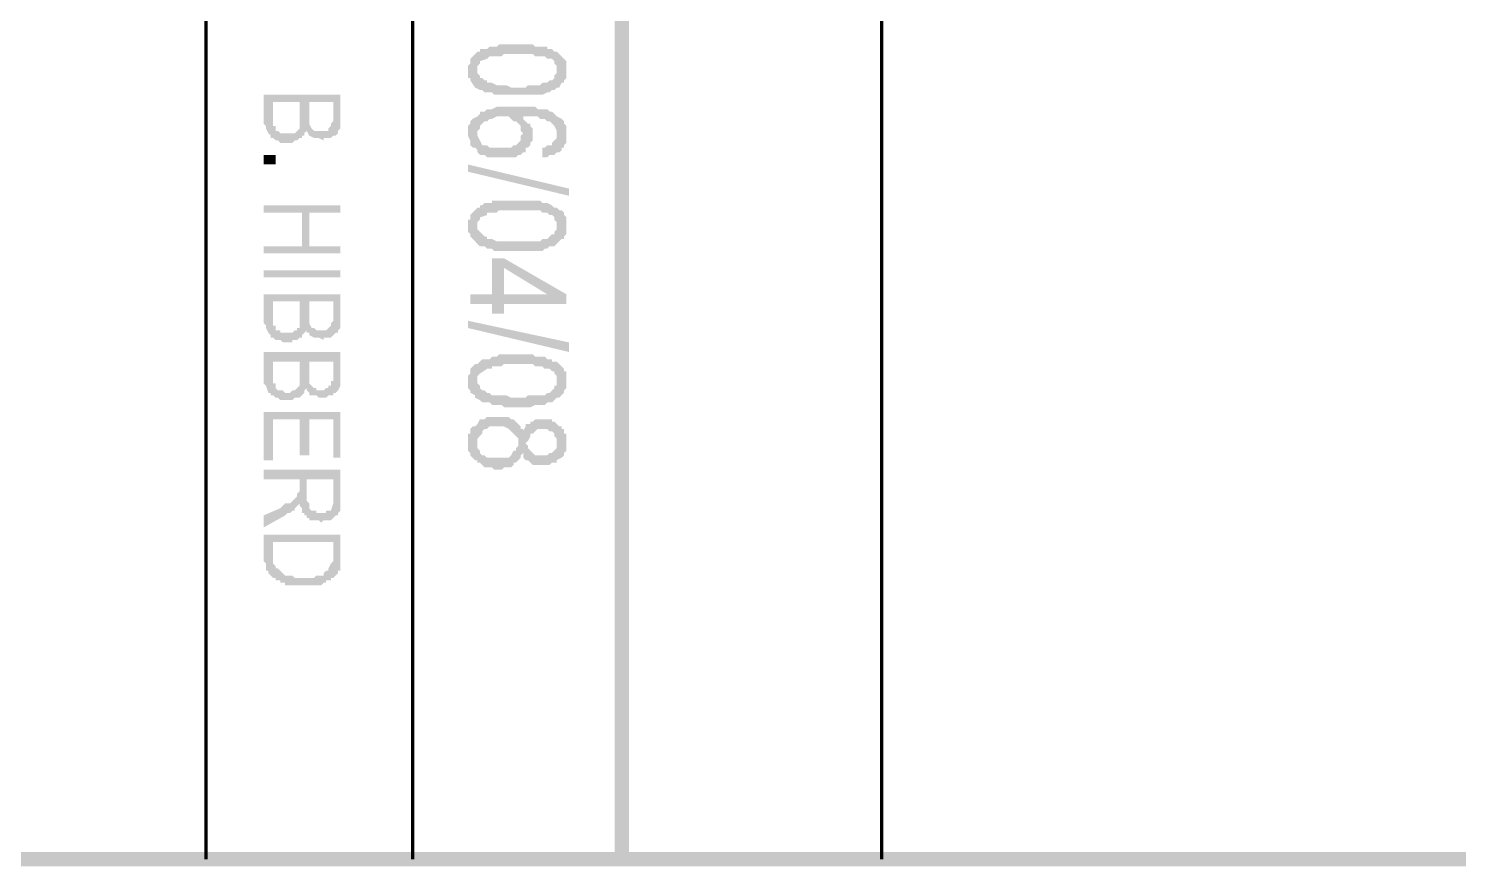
# Model space of a CAD drawing. Header units: inches. Extents: x -186 to 186, y -282 to 282.
# Drawn here: x -164.77 to -142.74, y -282.11 to -269.2 of the extents above; entities that cross this region are included whole.
import ezdxf

# ---------------------------------------------------------------- set-up
doc = ezdxf.new("R2010")
doc.units = ezdxf.units.IN
doc.header["$MEASUREMENT"] = 0
doc.layers.add('H', color=7, linetype='CONTINUOUS', lineweight=100)
doc.layers.add('P', color=250, linetype='CONTINUOUS', lineweight=100)

msp = doc.modelspace()

# ---------------------------------------------------------------- hatches: boundary and pattern name
at = {"layer": 'H', "linetype": 'Continuous'}
for points in [[(-155.519, -258), (-155.741, -258), (-155.519, -282)], [(-155.741, -258), (-155.519, -282), (-155.741, -282)], [(-156.63, -270.111), (-156.63, -269.852), (-156.63, -269.889), (-156.667, -269.926), (-156.667, -269.963), (-156.704, -270), (-156.741, -270), (-156.778, -270.037), (-156.815, -270.037), (-156.852, -270.037), (-156.889, -270.074), (-156.926, -270.074), (-156.963, -270.074), (-157.074, -270.074), (-157.111, -270.111), (-157.333, -270.111), (-157.407, -270.074), (-157.481, -270.074), (-157.519, -270.074), (-157.556, -270.074), (-157.63, -270.037), (-157.667, -270.037), (-157.704, -270.037), (-157.704, -270), (-157.741, -270), (-157.778, -269.963), (-157.815, -269.963), (-157.815, -269.926), (-157.852, -269.889), (-157.852, -269.852), (-157.852, -269.556), (-157.889, -269.593), (-157.926, -269.63), (-157.963, -269.667), (-157.963, -269.704), (-157.963, -269.741), (-158, -269.778), (-158, -269.815), (-158, -269.889), (-158, -269.963), (-157.963, -269.963), (-157.963, -270), (-157.889, -270.111), (-157.815, -270.148), (-157.778, -270.148), (-157.741, -270.185), (-157.704, -270.185), (-157.667, -270.185), (-157.63, -270.185), (-157.593, -270.222), (-157.556, -270.222), (-157.519, -270.222), (-157.481, -270.222), (-157.444, -270.222), (-157.037, -270.222), (-156.963, -270.222), (-156.926, -270.222), (-156.889, -270.222), (-156.852, -270.222), (-156.778, -270.185), (-156.741, -270.185), (-156.704, -270.148), (-156.667, -270.148)], [(-156.481, -269.852), (-156.481, -269.815), (-156.481, -269.778), (-156.481, -269.741), (-156.481, -269.704), (-156.519, -269.667), (-156.556, -269.63), (-156.593, -269.593), (-156.63, -269.556), (-156.667, -269.556), (-156.704, -269.519), (-156.778, -269.519), (-156.778, -269.481), (-156.815, -269.481), (-156.852, -269.481), (-156.889, -269.481), (-156.963, -269.481), (-157, -269.444), (-157.037, -269.444), (-157.074, -269.444), (-157.37, -269.444), (-157.444, -269.444), (-157.519, -269.444), (-157.556, -269.481), (-157.63, -269.481), (-157.667, -269.481), (-157.704, -269.519), (-157.741, -269.519), (-157.778, -269.519), (-157.815, -269.519), (-157.815, -269.556), (-157.852, -269.556), (-157.852, -269.852), (-157.852, -269.815), (-157.852, -269.778), (-157.815, -269.741), (-157.815, -269.704), (-157.704, -269.667), (-157.667, -269.63), (-157.63, -269.63), (-157.556, -269.63), (-157.519, -269.63), (-157.481, -269.63), (-157.444, -269.593), (-157, -269.593), (-156.963, -269.63), (-156.889, -269.63), (-156.852, -269.63), (-156.815, -269.63), (-156.778, -269.667), (-156.741, -269.667), (-156.704, -269.667), (-156.667, -269.704), (-156.667, -269.741), (-156.63, -269.778), (-156.63, -269.815), (-156.63, -269.852), (-156.63, -270.111), (-156.593, -270.111), (-156.556, -270.037), (-156.519, -270.037), (-156.519, -270), (-156.481, -269.963), (-156.481, -269.926), (-156.481, -269.889)], [(-159.963, -270.593), (-159.963, -270.222), (-161.148, -270.222), (-161.148, -270.667), (-161.111, -270.704), (-161.111, -270.741), (-161.074, -270.815), (-161.037, -270.852), (-161.037, -270.889), (-161, -270.889), (-161, -270.333), (-160.593, -270.333), (-160.593, -270.556), (-160.556, -270.889), (-160.556, -270.852), (-160.519, -270.852), (-160.519, -270.815), (-160.481, -270.778), (-160.444, -270.852), (-160.444, -270.333), (-160.074, -270.333), (-160.074, -270.556), (-160.074, -270.852), (-160.037, -270.852), (-160, -270.815), (-160, -270.778), (-159.963, -270.741), (-159.963, -270.704), (-159.963, -270.63)], [(-160.556, -270.889), (-160.593, -270.556), (-160.593, -270.667), (-160.593, -270.704), (-160.593, -270.741), (-160.63, -270.778), (-160.667, -270.815), (-160.704, -270.815), (-160.741, -270.815), (-160.815, -270.815), (-160.852, -270.815), (-160.889, -270.815), (-160.926, -270.778), (-160.963, -270.778), (-160.963, -270.741), (-160.963, -270.704), (-161, -270.704), (-161, -270.333), (-161, -270.889), (-160.963, -270.926), (-160.926, -270.926), (-160.889, -270.963), (-160.852, -270.963), (-160.704, -270.963), (-160.667, -270.926), (-160.63, -270.926), (-160.593, -270.889)], [(-160.074, -270.852), (-160.074, -270.556), (-160.074, -270.63), (-160.111, -270.667), (-160.111, -270.704), (-160.148, -270.741), (-160.148, -270.778), (-160.185, -270.778), (-160.222, -270.778), (-160.333, -270.778), (-160.37, -270.778), (-160.407, -270.741), (-160.444, -270.667), (-160.444, -270.333), (-160.444, -270.852), (-160.37, -270.889), (-160.333, -270.889), (-160.296, -270.889), (-160.222, -270.926), (-160.222, -270.889), (-160.185, -270.889), (-160.148, -270.889), (-160.111, -270.889)], [(-157, -270.852), (-157, -270.778), (-157, -270.741), (-157.037, -270.704), (-157.037, -270.667), (-157.074, -270.667), (-157.111, -270.63), (-157.148, -270.593), (-157.148, -270.556), (-157.185, -270.556), (-157.222, -270.407), (-157.481, -270.407), (-157.519, -270.407), (-157.556, -270.407), (-157.63, -270.444), (-157.667, -270.444), (-157.704, -270.444), (-157.741, -270.481), (-157.778, -270.481), (-157.815, -270.481), (-157.815, -270.519), (-157.852, -270.556), (-157.852, -270.815), (-157.852, -270.778), (-157.815, -270.741), (-157.815, -270.704), (-157.778, -270.667), (-157.741, -270.63), (-157.704, -270.63), (-157.667, -270.593), (-157.63, -270.593), (-157.556, -270.556), (-157.37, -270.556), (-157.333, -270.593), (-157.296, -270.63), (-157.259, -270.63), (-157.222, -270.667), (-157.185, -270.704), (-157.185, -270.741), (-157.185, -270.778), (-157.148, -270.815), (-157.148, -271.111), (-157.111, -271.111), (-157.111, -271.037), (-157.074, -271.037), (-157.037, -271), (-157.037, -270.963), (-157, -270.926), (-157, -270.889)], [(-156.63, -270.556), (-156.667, -270.519), (-156.704, -270.481), (-156.741, -270.481), (-156.778, -270.444), (-156.815, -270.444), (-156.852, -270.444), (-156.889, -270.444), (-156.926, -270.444), (-156.963, -270.407), (-157, -270.407), (-157.074, -270.407), (-157.222, -270.407), (-157.185, -270.556), (-157.037, -270.556), (-157, -270.556), (-156.963, -270.556), (-156.926, -270.556), (-156.889, -270.593), (-156.852, -270.593), (-156.815, -270.593), (-156.778, -270.63), (-156.741, -270.63), (-156.704, -270.667), (-156.667, -270.704), (-156.63, -270.778), (-156.63, -270.815)], [(-157.148, -271.111), (-157.148, -270.815), (-157.185, -270.852), (-157.185, -270.889), (-157.185, -270.926), (-157.222, -270.963), (-157.259, -271), (-157.296, -271), (-157.333, -271.037), (-157.37, -271.037), (-157.407, -271.037), (-157.444, -271.037), (-157.556, -271.037), (-157.63, -271.037), (-157.667, -271.037), (-157.704, -271), (-157.778, -271), (-157.815, -270.926), (-157.852, -270.852), (-157.852, -270.815), (-157.852, -270.556), (-157.926, -270.593), (-157.963, -270.63), (-157.963, -270.667), (-158, -270.704), (-158, -270.741), (-158, -270.778), (-158, -270.852), (-157.963, -270.926), (-157.963, -270.963), (-157.963, -271), (-157.926, -271.037), (-157.889, -271.037), (-157.852, -271.074), (-157.852, -271.111), (-157.815, -271.148), (-157.778, -271.148), (-157.741, -271.148), (-157.704, -271.185), (-157.667, -271.185), (-157.63, -271.185), (-157.37, -271.185), (-157.333, -271.185), (-157.296, -271.185), (-157.259, -271.185), (-157.222, -271.148), (-157.185, -271.148)], [(-156.481, -270.852), (-156.481, -270.778), (-156.481, -270.741), (-156.481, -270.704), (-156.519, -270.667), (-156.519, -270.63), (-156.556, -270.593), (-156.63, -270.556), (-156.63, -270.815), (-156.63, -270.852), (-156.63, -270.889), (-156.667, -270.926), (-156.704, -270.963), (-156.704, -271), (-156.778, -271), (-156.815, -271.037), (-156.852, -271.037), (-156.852, -271.185), (-156.815, -271.185), (-156.778, -271.185), (-156.741, -271.148), (-156.704, -271.148), (-156.667, -271.148), (-156.63, -271.111), (-156.593, -271.111), (-156.556, -271.074), (-156.556, -271.037), (-156.519, -271.037), (-156.519, -271), (-156.481, -270.963), (-156.481, -270.926), (-156.481, -270.889)], [(-161.148, -271.296), (-160.963, -271.296), (-160.963, -271.148), (-161.148, -271.148)], [(-158, -271.296), (-156.444, -271.667), (-156.444, -271.778), (-158, -271.407)], [(-159.963, -272.037), (-159.963, -271.926), (-161.148, -271.926), (-161.148, -272.037), (-160.556, -272.037), (-160.556, -272.556), (-160.444, -272.037)], [(-156.63, -272.519), (-156.63, -272.222), (-156.63, -272.296), (-156.667, -272.333), (-156.667, -272.37), (-156.704, -272.37), (-156.741, -272.407), (-156.778, -272.444), (-156.815, -272.444), (-156.852, -272.444), (-156.889, -272.481), (-156.926, -272.481), (-156.963, -272.481), (-157.074, -272.481), (-157.111, -272.481), (-157.333, -272.481), (-157.407, -272.481), (-157.481, -272.481), (-157.519, -272.481), (-157.556, -272.481), (-157.63, -272.444), (-157.667, -272.444), (-157.704, -272.444), (-157.704, -272.407), (-157.741, -272.407), (-157.778, -272.37), (-157.815, -272.333), (-157.852, -272.296), (-157.852, -272.222), (-157.852, -271.963), (-157.889, -272), (-157.926, -272.037), (-157.963, -272.074), (-157.963, -272.111), (-157.963, -272.148), (-158, -272.148), (-158, -272.185), (-158, -272.296), (-158, -272.333), (-157.963, -272.37), (-157.963, -272.407), (-157.889, -272.481), (-157.852, -272.519), (-157.815, -272.556), (-157.778, -272.556), (-157.741, -272.556), (-157.704, -272.593), (-157.667, -272.593), (-157.63, -272.593), (-157.593, -272.63), (-157.556, -272.63), (-157.519, -272.63), (-157.481, -272.63), (-157.444, -272.63), (-157.037, -272.63), (-156.963, -272.63), (-156.926, -272.63), (-156.889, -272.63), (-156.852, -272.63), (-156.815, -272.593), (-156.778, -272.593), (-156.741, -272.556), (-156.704, -272.556), (-156.667, -272.556)], [(-156.481, -272.222), (-156.481, -272.185), (-156.481, -272.148), (-156.481, -272.111), (-156.519, -272.074), (-156.519, -272.037), (-156.556, -272), (-156.593, -272), (-156.63, -271.963), (-156.667, -271.963), (-156.704, -271.926), (-156.778, -271.889), (-156.815, -271.889), (-156.852, -271.889), (-156.889, -271.852), (-156.963, -271.852), (-157, -271.852), (-157.037, -271.852), (-157.074, -271.852), (-157.37, -271.852), (-157.444, -271.852), (-157.519, -271.852), (-157.556, -271.852), (-157.63, -271.852), (-157.63, -271.889), (-157.667, -271.889), (-157.704, -271.889), (-157.741, -271.889), (-157.778, -271.926), (-157.815, -271.926), (-157.815, -271.963), (-157.852, -271.963), (-157.852, -272.222), (-157.852, -272.185), (-157.815, -272.148), (-157.815, -272.111), (-157.704, -272.074), (-157.704, -272.037), (-157.667, -272.037), (-157.63, -272.037), (-157.556, -272.037), (-157.519, -272), (-157.481, -272), (-157.444, -272), (-157, -272), (-156.963, -272), (-156.889, -272), (-156.852, -272.037), (-156.815, -272.037), (-156.778, -272.037), (-156.741, -272.074), (-156.704, -272.074), (-156.667, -272.111), (-156.667, -272.148), (-156.63, -272.185), (-156.63, -272.222), (-156.63, -272.519), (-156.593, -272.481), (-156.556, -272.444), (-156.519, -272.444), (-156.519, -272.407), (-156.481, -272.37), (-156.481, -272.333), (-156.481, -272.296)], [(-159.963, -272.667), (-159.963, -272.556), (-160.444, -272.556), (-160.444, -272.037), (-160.556, -272.556), (-161.148, -272.556), (-161.148, -272.667)], [(-156.481, -273.444), (-156.481, -273.296), (-157.444, -272.741), (-157.63, -272.741), (-157.63, -273.296), (-157.963, -273.296), (-157.963, -273.444), (-157.63, -273.444), (-157.63, -273.593), (-157.444, -273.593), (-157.444, -272.889), (-156.778, -273.296)], [(-156.481, -273.444), (-156.778, -273.296), (-157.444, -273.296), (-157.444, -272.889), (-157.444, -273.444)], [(-161.148, -273.037), (-159.963, -273.037), (-159.963, -272.926), (-161.148, -272.926)], [(-159.963, -273.667), (-159.963, -273.296), (-161.148, -273.296), (-161.148, -273.741), (-161.111, -273.778), (-161.111, -273.815), (-161.074, -273.889), (-161.037, -273.926), (-161.037, -273.963), (-161, -273.963), (-161, -273.407), (-160.593, -273.407), (-160.593, -273.63), (-160.556, -273.963), (-160.556, -273.926), (-160.519, -273.889), (-160.481, -273.852), (-160.481, -273.889), (-160.444, -273.889), (-160.444, -273.407), (-160.074, -273.407), (-160.074, -273.63), (-160.074, -273.926), (-160.037, -273.889), (-160, -273.889), (-160, -273.852), (-159.963, -273.815), (-159.963, -273.778), (-159.963, -273.704)], [(-160.556, -273.963), (-160.593, -273.63), (-160.593, -273.741), (-160.593, -273.778), (-160.593, -273.815), (-160.63, -273.815), (-160.63, -273.852), (-160.667, -273.852), (-160.704, -273.889), (-160.741, -273.889), (-160.815, -273.889), (-160.852, -273.889), (-160.889, -273.889), (-160.889, -273.852), (-160.926, -273.852), (-160.963, -273.852), (-160.963, -273.815), (-160.963, -273.778), (-161, -273.778), (-161, -273.407), (-161, -273.963), (-160.963, -274), (-160.926, -274), (-160.889, -274), (-160.852, -274.037), (-160.704, -274.037), (-160.704, -274), (-160.667, -274), (-160.63, -274), (-160.593, -273.963)], [(-160.074, -273.926), (-160.074, -273.63), (-160.074, -273.704), (-160.111, -273.741), (-160.111, -273.778), (-160.148, -273.815), (-160.185, -273.852), (-160.222, -273.852), (-160.333, -273.852), (-160.37, -273.815), (-160.407, -273.815), (-160.444, -273.741), (-160.444, -273.407), (-160.444, -273.889), (-160.444, -273.926), (-160.37, -273.963), (-160.333, -273.963), (-160.296, -273.963), (-160.222, -274), (-160.222, -273.963), (-160.185, -273.963), (-160.148, -273.963), (-160.111, -273.963)], [(-158, -273.704), (-156.444, -274.037), (-156.444, -274.185), (-158, -273.815)], [(-159.963, -274.556), (-159.963, -274.185), (-161.148, -274.185), (-161.148, -274.667), (-161.111, -274.704), (-161.074, -274.815), (-161.037, -274.815), (-161.037, -274.852), (-161, -274.852), (-161, -274.333), (-160.593, -274.333), (-160.593, -274.556), (-160.556, -274.852), (-160.519, -274.815), (-160.519, -274.778), (-160.481, -274.741), (-160.481, -274.778), (-160.444, -274.815), (-160.444, -274.333), (-160.074, -274.333), (-160.074, -274.519), (-160.074, -274.815), (-160.037, -274.815), (-160, -274.778), (-159.963, -274.704), (-159.963, -274.667), (-159.963, -274.593)], [(-156.481, -274.63), (-156.481, -274.556), (-156.481, -274.519), (-156.481, -274.481), (-156.519, -274.481), (-156.519, -274.444), (-156.556, -274.407), (-156.593, -274.37), (-156.63, -274.333), (-156.667, -274.333), (-156.704, -274.333), (-156.704, -274.296), (-156.778, -274.296), (-156.815, -274.259), (-156.852, -274.259), (-156.889, -274.259), (-156.963, -274.259), (-157, -274.222), (-157.037, -274.222), (-157.074, -274.222), (-157.37, -274.222), (-157.444, -274.222), (-157.519, -274.222), (-157.556, -274.259), (-157.63, -274.259), (-157.667, -274.296), (-157.704, -274.296), (-157.741, -274.296), (-157.778, -274.296), (-157.815, -274.333), (-157.852, -274.37), (-157.852, -274.63), (-157.852, -274.593), (-157.852, -274.556), (-157.815, -274.519), (-157.704, -274.444), (-157.667, -274.444), (-157.63, -274.444), (-157.63, -274.407), (-157.556, -274.407), (-157.519, -274.407), (-157.481, -274.407), (-157.444, -274.37), (-157, -274.37), (-156.963, -274.407), (-156.889, -274.407), (-156.852, -274.407), (-156.815, -274.444), (-156.778, -274.444), (-156.741, -274.444), (-156.704, -274.481), (-156.667, -274.481), (-156.667, -274.519), (-156.63, -274.556), (-156.63, -274.593), (-156.63, -274.63), (-156.63, -274.889), (-156.593, -274.889), (-156.556, -274.852), (-156.519, -274.815), (-156.519, -274.778), (-156.481, -274.741), (-156.481, -274.704), (-156.481, -274.667)], [(-160.556, -274.852), (-160.593, -274.556), (-160.593, -274.63), (-160.593, -274.667), (-160.593, -274.704), (-160.63, -274.741), (-160.667, -274.778), (-160.704, -274.778), (-160.741, -274.815), (-160.815, -274.815), (-160.852, -274.778), (-160.889, -274.778), (-160.926, -274.778), (-160.963, -274.741), (-160.963, -274.704), (-160.963, -274.667), (-161, -274.667), (-161, -274.333), (-161, -274.852), (-160.963, -274.889), (-160.926, -274.889), (-160.889, -274.926), (-160.852, -274.926), (-160.704, -274.926), (-160.667, -274.889), (-160.63, -274.889), (-160.593, -274.889)], [(-160.074, -274.815), (-160.074, -274.519), (-160.074, -274.63), (-160.111, -274.63), (-160.111, -274.667), (-160.111, -274.704), (-160.148, -274.704), (-160.148, -274.741), (-160.185, -274.741), (-160.222, -274.778), (-160.333, -274.778), (-160.333, -274.741), (-160.37, -274.741), (-160.407, -274.704), (-160.444, -274.667), (-160.444, -274.63), (-160.444, -274.333), (-160.444, -274.815), (-160.444, -274.852), (-160.37, -274.852), (-160.333, -274.852), (-160.296, -274.889), (-160.222, -274.889), (-160.185, -274.889), (-160.148, -274.852), (-160.111, -274.852), (-160.074, -274.852)], [(-156.63, -274.889), (-156.63, -274.63), (-156.63, -274.704), (-156.667, -274.704), (-156.667, -274.741), (-156.704, -274.778), (-156.741, -274.815), (-156.778, -274.815), (-156.815, -274.852), (-156.852, -274.852), (-156.889, -274.852), (-156.926, -274.852), (-156.963, -274.852), (-157.074, -274.852), (-157.111, -274.889), (-157.333, -274.889), (-157.407, -274.852), (-157.481, -274.852), (-157.519, -274.852), (-157.556, -274.852), (-157.63, -274.852), (-157.667, -274.815), (-157.704, -274.815), (-157.741, -274.778), (-157.778, -274.778), (-157.815, -274.741), (-157.815, -274.704), (-157.852, -274.667), (-157.852, -274.63), (-157.852, -274.37), (-157.889, -274.37), (-157.926, -274.407), (-157.963, -274.444), (-157.963, -274.481), (-157.963, -274.519), (-158, -274.556), (-158, -274.593), (-158, -274.704), (-158, -274.741), (-157.963, -274.778), (-157.963, -274.815), (-157.889, -274.852), (-157.889, -274.889), (-157.815, -274.926), (-157.778, -274.963), (-157.741, -274.963), (-157.704, -274.963), (-157.667, -274.963), (-157.63, -275), (-157.593, -275), (-157.556, -275), (-157.519, -275), (-157.481, -275), (-157.444, -275.037), (-157.037, -275.037), (-156.963, -275), (-156.926, -275), (-156.889, -275), (-156.852, -275), (-156.815, -275), (-156.778, -274.963), (-156.741, -274.963), (-156.704, -274.963), (-156.667, -274.926)], [(-159.963, -275.815), (-159.963, -275.111), (-161.148, -275.111), (-161.148, -275.852), (-161, -275.852), (-161, -275.222), (-160.593, -275.222), (-160.593, -275.778), (-160.444, -275.778), (-160.444, -275.222), (-160.074, -275.222), (-160.074, -275.815)], [(-157.222, -275.296), (-157.259, -275.259), (-157.296, -275.222), (-157.333, -275.222), (-157.37, -275.185), (-157.407, -275.185), (-157.444, -275.185), (-157.481, -275.185), (-157.63, -275.185), (-157.667, -275.185), (-157.704, -275.185), (-157.741, -275.222), (-157.778, -275.222), (-157.815, -275.222), (-157.852, -275.296), (-157.889, -275.333), (-157.926, -275.333), (-157.963, -275.37), (-157.963, -275.444), (-158, -275.444), (-158, -275.481), (-158, -275.519), (-158, -275.63), (-158, -275.667), (-158, -275.704), (-157.963, -275.741), (-157.963, -275.778), (-157.926, -275.815), (-157.889, -275.852), (-157.852, -275.852), (-157.852, -275.889), (-157.852, -275.593), (-157.852, -275.556), (-157.852, -275.519), (-157.815, -275.481), (-157.778, -275.444), (-157.778, -275.407), (-157.741, -275.37), (-157.704, -275.37), (-157.667, -275.333), (-157.63, -275.333), (-157.481, -275.333), (-157.444, -275.333), (-157.37, -275.37), (-157.333, -275.407), (-157.296, -275.444), (-157.259, -275.481), (-157.222, -275.519), (-157.222, -275.556)], [(-156.481, -275.556), (-156.481, -275.519), (-156.481, -275.481), (-156.481, -275.444), (-156.519, -275.444), (-156.519, -275.37), (-156.556, -275.37), (-156.556, -275.333), (-156.593, -275.333), (-156.63, -275.296), (-156.63, -275.556), (-156.63, -275.63), (-156.63, -275.667), (-156.667, -275.704), (-156.704, -275.741), (-156.741, -275.741), (-156.778, -275.778), (-156.926, -275.778), (-156.963, -275.778), (-157, -275.741), (-157.037, -275.704), (-157.074, -275.667), (-157.074, -275.63), (-157.111, -275.593), (-157.111, -275.852), (-157.074, -275.852), (-157.037, -275.889), (-157, -275.926), (-156.963, -275.926), (-156.889, -275.926), (-156.815, -275.926), (-156.741, -275.926), (-156.704, -275.889), (-156.667, -275.889), (-156.63, -275.889), (-156.63, -275.852), (-156.556, -275.815), (-156.519, -275.778), (-156.519, -275.741), (-156.481, -275.704), (-156.481, -275.667), (-156.481, -275.63)], [(-159.963, -276.444), (-159.963, -276), (-161.148, -276), (-161.148, -276.148), (-160.593, -276.148), (-160.593, -276.296), (-160.593, -276.519), (-160.593, -276.556), (-160.556, -276.593), (-160.556, -276.667), (-160.519, -276.667), (-160.519, -276.704), (-160.481, -276.704), (-160.481, -276.741), (-160.481, -276.148), (-160.074, -276.148), (-160.074, -276.741), (-160.037, -276.704), (-160, -276.704), (-160, -276.667), (-159.963, -276.63), (-159.963, -276.593), (-159.963, -276.556), (-159.963, -276.481)], [(-160.074, -276.741), (-160.074, -276.444), (-160.074, -276.481), (-160.074, -276.519), (-160.111, -276.63), (-160.148, -276.63), (-160.185, -276.63), (-160.185, -276.667), (-160.222, -276.667), (-160.259, -276.667), (-160.296, -276.667), (-160.333, -276.667), (-160.333, -276.63), (-160.37, -276.63), (-160.407, -276.63), (-160.444, -276.593), (-160.444, -276.556), (-160.444, -276.519), (-160.481, -276.481), (-160.481, -276.148), (-160.481, -276.741), (-160.444, -276.741), (-160.444, -276.778), (-160.407, -276.778), (-160.37, -276.778), (-160.296, -276.778), (-160.259, -276.815), (-160.222, -276.778), (-160.185, -276.778), (-160.148, -276.778), (-160.111, -276.778)], [(-160.593, -276.519), (-160.593, -276.296), (-160.593, -276.333), (-160.63, -276.37), (-160.63, -276.407), (-160.667, -276.444), (-160.704, -276.481), (-160.741, -276.519), (-160.778, -276.519), (-160.815, -276.519), (-160.852, -276.556), (-160.889, -276.593), (-161.148, -276.704), (-161.148, -276.889), (-160.815, -276.704), (-160.778, -276.667), (-160.741, -276.667), (-160.704, -276.63), (-160.667, -276.63), (-160.667, -276.593), (-160.63, -276.556)], [(-159.963, -277.333), (-159.963, -277), (-161.148, -277), (-161.148, -277.407), (-161.111, -277.444), (-161.111, -277.481), (-161.111, -277.519), (-161.111, -277.556), (-161.074, -277.556), (-161.074, -277.593), (-161.037, -277.63), (-161, -277.667), (-161, -277.111), (-160.074, -277.111), (-160.074, -277.333), (-160.074, -277.667), (-160.037, -277.63), (-160, -277.593), (-160, -277.556), (-159.963, -277.556), (-159.963, -277.519), (-159.963, -277.481), (-159.963, -277.37)], [(-160.074, -277.667), (-160.074, -277.333), (-160.074, -277.407), (-160.111, -277.444), (-160.148, -277.519), (-160.148, -277.556), (-160.185, -277.556), (-160.222, -277.593), (-160.222, -277.63), (-160.259, -277.63), (-160.296, -277.63), (-160.333, -277.63), (-160.37, -277.667), (-160.667, -277.667), (-160.704, -277.63), (-160.741, -277.63), (-160.778, -277.63), (-160.815, -277.63), (-160.852, -277.593), (-160.889, -277.556), (-160.926, -277.519), (-160.963, -277.519), (-160.963, -277.481), (-161, -277.444), (-161, -277.111), (-161, -277.667), (-160.963, -277.667), (-160.963, -277.704), (-160.889, -277.704), (-160.889, -277.741), (-160.852, -277.741), (-160.815, -277.741), (-160.815, -277.778), (-160.778, -277.778), (-160.741, -277.778), (-160.704, -277.778), (-160.667, -277.778), (-160.37, -277.778), (-160.333, -277.778), (-160.296, -277.778), (-160.259, -277.778), (-160.222, -277.741), (-160.185, -277.741), (-160.185, -277.704), (-160.148, -277.704), (-160.111, -277.704), (-160.111, -277.667)], [(-185.889, -281.889), (-186.111, -282.111), (185.889, -281.889)], [(-186.111, -282.111), (185.889, -281.889), (186.111, -282.111)], [(-185.889, -281.889), (-186.111, -282.111), (185.889, -281.889)], [(-186.111, -282.111), (185.889, -281.889), (186.111, -282.111)]]:
    msp.add_hatch(color=0, dxfattribs=at).paths.add_polyline_path(points)
h = msp.add_hatch(color=0, dxfattribs=at)
edge = h.paths.add_edge_path()
edge.add_line((-156.63, -275.296), (-156.667, -275.259))
edge.add_line((-156.667, -275.259), (-156.704, -275.259))
edge.add_line((-156.704, -275.259), (-156.704, -275.222))
edge.add_line((-156.704, -275.222), (-156.778, -275.222))
edge.add_line((-156.778, -275.222), (-156.926, -275.222))
edge.add_line((-156.926, -275.222), (-156.963, -275.222))
edge.add_line((-156.963, -275.222), (-157, -275.259))
edge.add_line((-157, -275.259), (-157.037, -275.259))
edge.add_line((-157.037, -275.259), (-157.037, -275.296))
edge.add_line((-157.037, -275.296), (-157.111, -275.296))
edge.add_line((-157.111, -275.296), (-157.111, -275.333))
edge.add_line((-157.111, -275.333), (-157.148, -275.407))
edge.add_line((-157.148, -275.407), (-157.148, -275.37))
edge.add_line((-157.148, -275.37), (-157.185, -275.37))
edge.add_line((-157.185, -275.37), (-157.185, -275.333))
edge.add_line((-157.185, -275.333), (-157.222, -275.296))
edge.add_line((-157.222, -275.296), (-157.222, -275.556))
edge.add_line((-157.222, -275.556), (-157.222, -275.63))
edge.add_line((-157.222, -275.63), (-157.259, -275.667))
edge.add_line((-157.259, -275.667), (-157.259, -275.704))
edge.add_line((-157.259, -275.704), (-157.296, -275.704))
edge.add_line((-157.296, -275.704), (-157.333, -275.778))
edge.add_line((-157.333, -275.778), (-157.37, -275.815))
edge.add_line((-157.37, -275.815), (-157.407, -275.815))
edge.add_line((-157.407, -275.815), (-157.444, -275.815))
edge.add_line((-157.444, -275.815), (-157.63, -275.815))
edge.add_line((-157.63, -275.815), (-157.667, -275.815))
edge.add_line((-157.667, -275.815), (-157.704, -275.815))
edge.add_line((-157.704, -275.815), (-157.741, -275.778))
edge.add_line((-157.741, -275.778), (-157.778, -275.778))
edge.add_line((-157.778, -275.778), (-157.815, -275.741))
edge.add_line((-157.815, -275.741), (-157.815, -275.704))
edge.add_line((-157.815, -275.704), (-157.852, -275.667))
edge.add_line((-157.852, -275.667), (-157.852, -275.63))
edge.add_line((-157.852, -275.63), (-157.852, -275.593))
edge.add_line((-157.852, -275.593), (-157.852, -275.889))
edge.add_line((-157.852, -275.889), (-157.815, -275.889))
edge.add_line((-157.815, -275.889), (-157.778, -275.926))
edge.add_line((-157.778, -275.926), (-157.741, -275.963))
edge.add_line((-157.741, -275.963), (-157.704, -275.963))
edge.add_line((-157.704, -275.963), (-157.667, -275.963))
edge.add_line((-157.667, -275.963), (-157.63, -275.963))
edge.add_line((-157.63, -275.963), (-157.593, -276))
edge.add_line((-157.593, -276), (-157.481, -276))
edge.add_line((-157.481, -276), (-157.444, -275.963))
edge.add_line((-157.444, -275.963), (-157.407, -275.963))
edge.add_line((-157.407, -275.963), (-157.37, -275.963))
edge.add_line((-157.37, -275.963), (-157.333, -275.963))
edge.add_line((-157.333, -275.963), (-157.296, -275.926))
edge.add_line((-157.296, -275.926), (-157.296, -275.889))
edge.add_line((-157.296, -275.889), (-157.259, -275.889))
edge.add_line((-157.259, -275.889), (-157.222, -275.852))
edge.add_line((-157.222, -275.852), (-157.185, -275.815))
edge.add_line((-157.185, -275.815), (-157.185, -275.778))
edge.add_line((-157.185, -275.778), (-157.148, -275.741))
edge.add_line((-157.148, -275.741), (-157.148, -275.815))
edge.add_line((-157.148, -275.815), (-157.111, -275.852))
edge.add_line((-157.111, -275.852), (-157.111, -275.593))
edge.add_line((-157.111, -275.593), (-157.074, -275.556))
edge.add_line((-157.074, -275.556), (-157.037, -275.481))
edge.add_line((-157.037, -275.481), (-157.037, -275.444))
edge.add_line((-157.037, -275.444), (-157, -275.444))
edge.add_line((-157, -275.444), (-156.963, -275.407))
edge.add_line((-156.963, -275.407), (-156.926, -275.37))
edge.add_line((-156.926, -275.37), (-156.889, -275.37))
edge.add_line((-156.889, -275.37), (-156.852, -275.37))
edge.add_line((-156.852, -275.37), (-156.778, -275.37))
edge.add_line((-156.778, -275.37), (-156.741, -275.407))
edge.add_line((-156.741, -275.407), (-156.704, -275.407))
edge.add_line((-156.704, -275.407), (-156.667, -275.444))
edge.add_line((-156.667, -275.444), (-156.667, -275.481))
edge.add_line((-156.667, -275.481), (-156.63, -275.519))
edge.add_line((-156.63, -275.519), (-156.63, -275.556))

# ---------------------------------------------------------------- linework, layer by layer
at = {"layer": 'P', "color": 0, "linetype": 'Continuous'}
for points in [[(-162.037, -258), (-162.037, -282)], [(-158.852, -258), (-158.852, -282)], [(-151.63, -258), (-151.63, -282)]]:
    msp.add_lwpolyline(points, dxfattribs=at)

doc.saveas('drawing.dxf')
